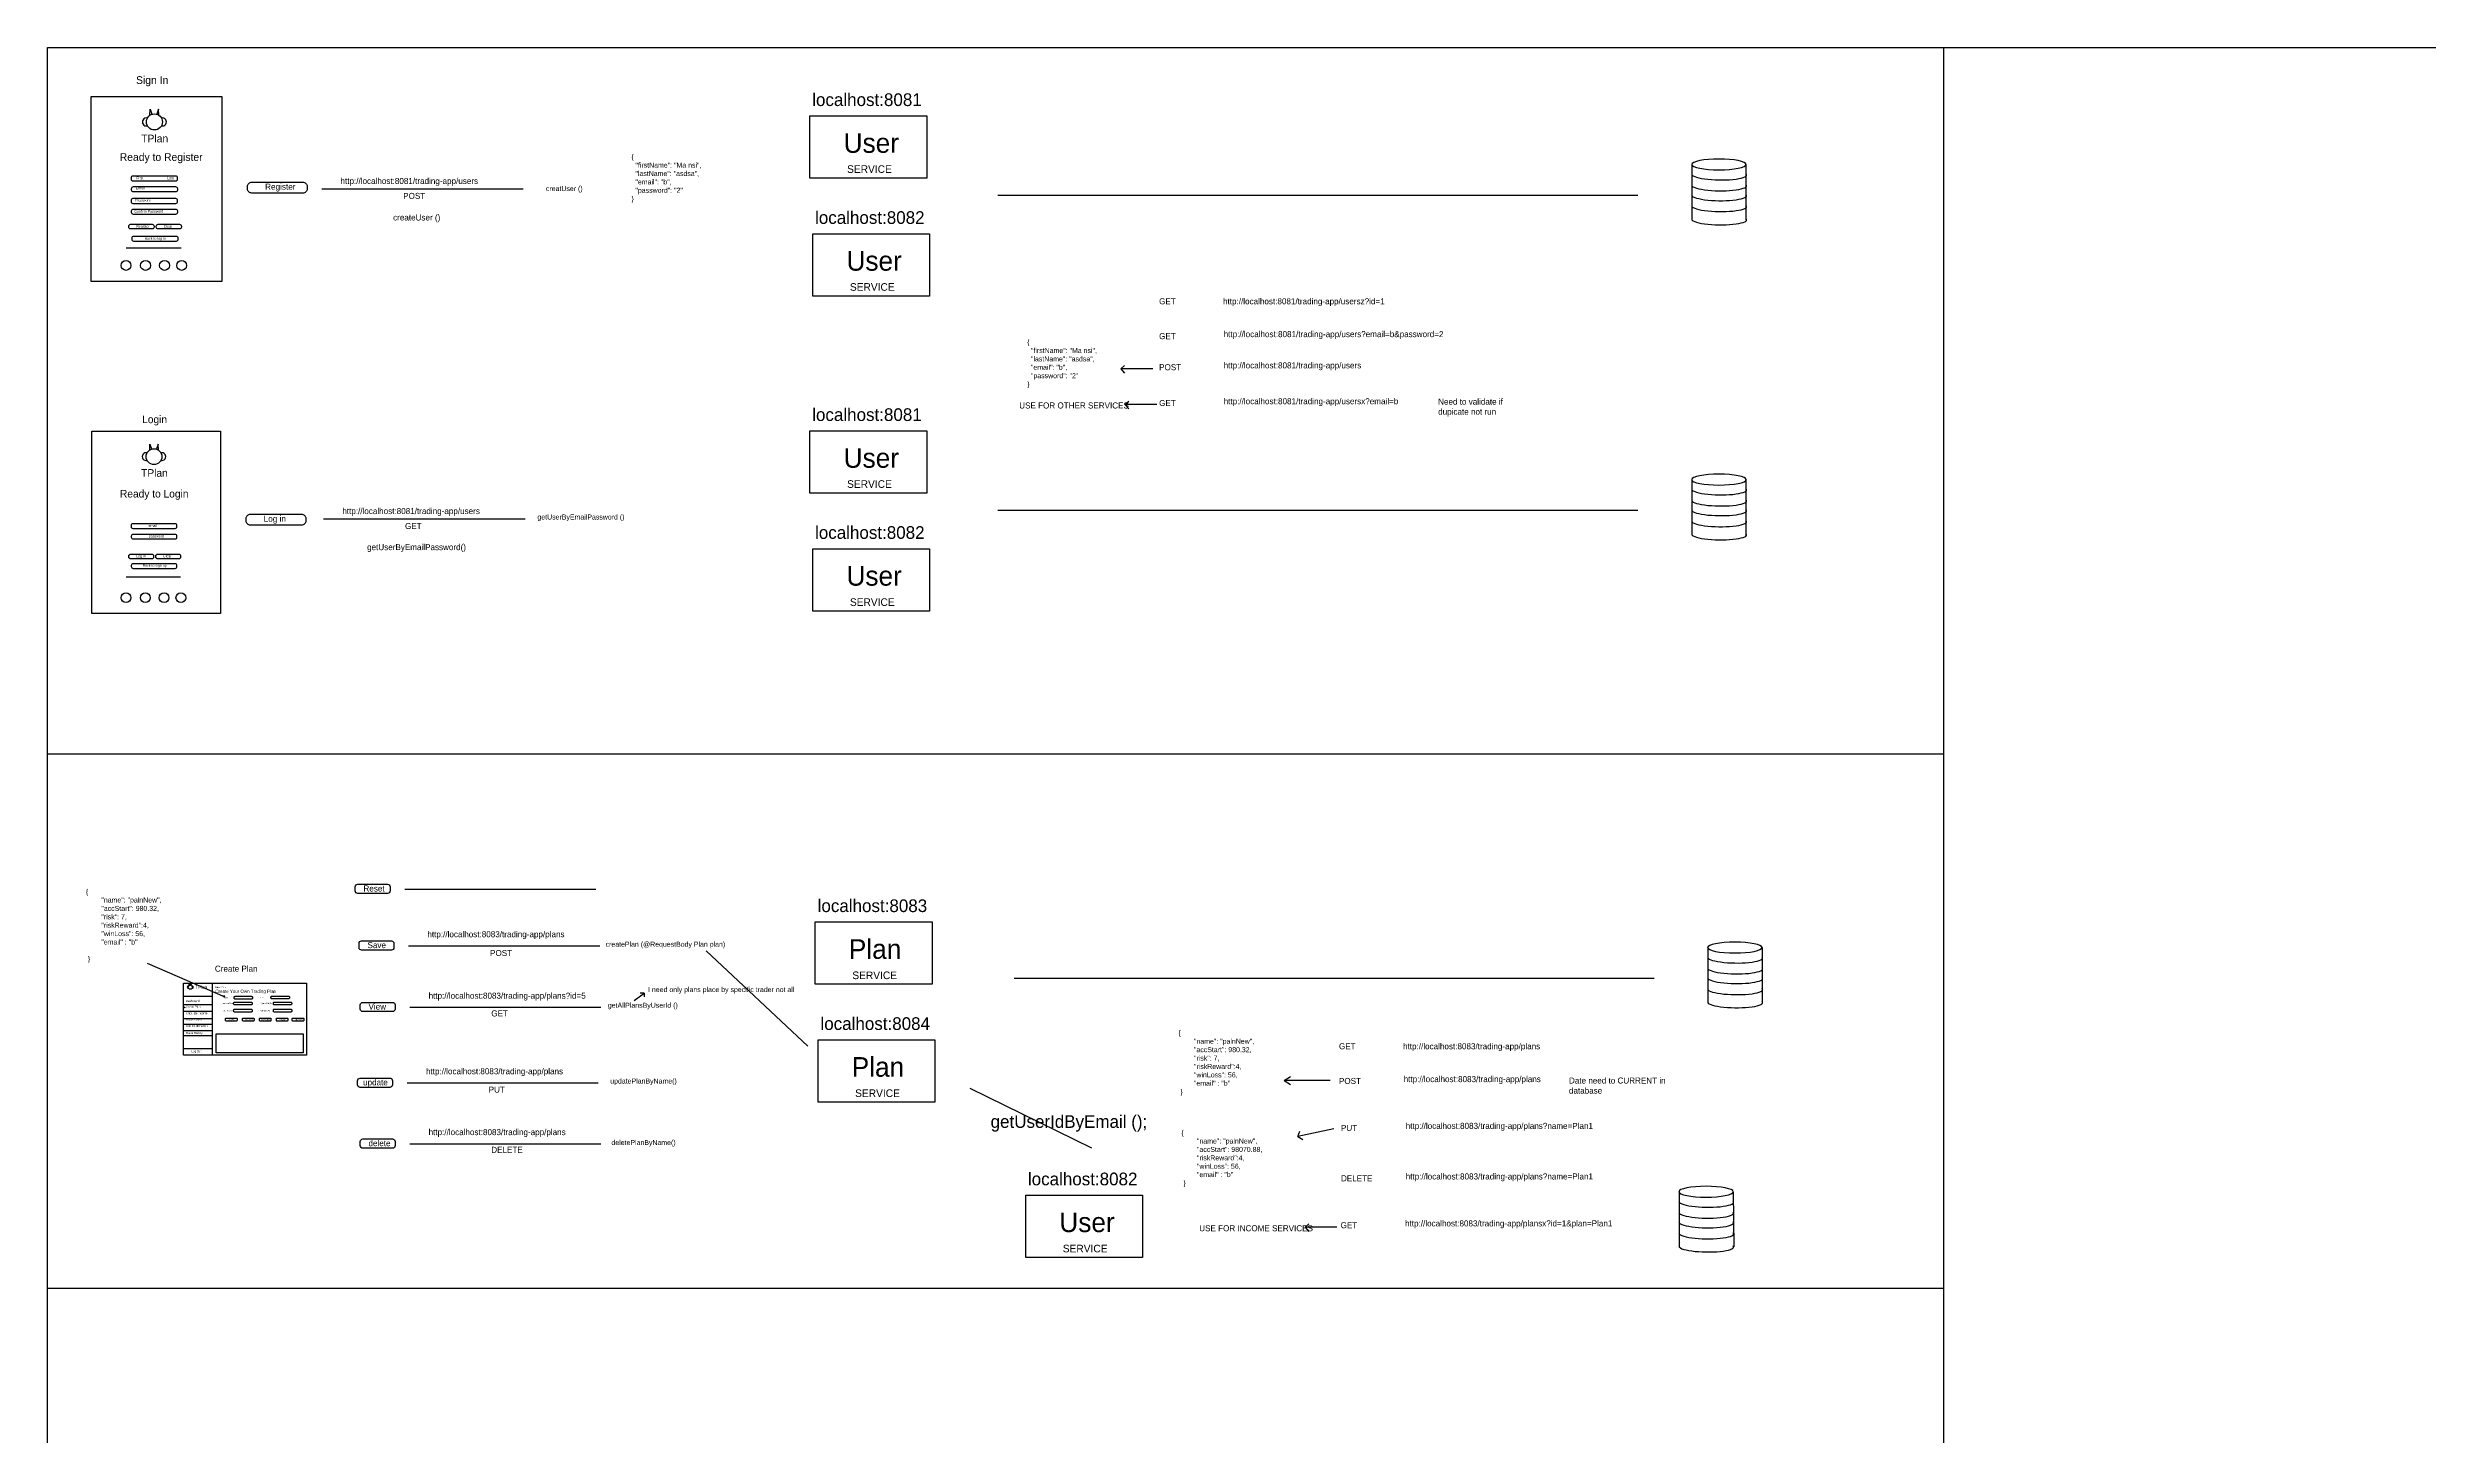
# Model space of a CAD drawing. Header units: inches. Extents: x 3671 to 106762, y 19230 to 49590.
# Drawn here: x 83142 to 94952, y 26117 to 33004 of the extents above; entities that cross this region are included whole.
import ezdxf

# ---------------------------------------------------------------- set-up
doc = ezdxf.new("R2010")
doc.units = ezdxf.units.IN
doc.header["$MEASUREMENT"] = 0
for name, color, linetype in [('Inner Lines', 251, 'Continuous'), ('lines', 100, 'Continuous'), ('Text', 7, 'Continuous')]:
    doc.layers.add(name, color=color, linetype=linetype)

msp = doc.modelspace()

# ---------------------------------------------------------------- linework, layer by layer
at = {"color": 255}
for p, q in [((92549, 19230), (92549, 33004)), ((84502, 32303), (85501, 32303)), ((88466, 31410), (88484, 31427)), ((88624, 31410), (88466, 31410)), ((88466, 31410), (88484, 31389)), ((88486, 31232), (88506, 31250)), ((88645, 31232), (88486, 31232)), ((88486, 31232), (88505, 31212)), ((84511, 30665), (85511, 30665)), ((83142, 29500), (92549, 29500)), ((86409, 28522), (86914, 28049)), ((83636, 28460), (84022, 28294)), ((84022, 28294), (84014, 28293)), ((84022, 28294), (84018, 28300)), ((89276, 27878), (89308, 27898)), ((89504, 27878), (89276, 27878)), ((89276, 27878), (89308, 27858)), ((88322, 27542), (87718, 27838)), ((89522, 27638), (89344, 27600)), ((89344, 27600), (89354, 27626)), ((89344, 27600), (89368, 27585)), ((89380, 27150), (89398, 27167)), ((89538, 27150), (89380, 27150)), ((89380, 27150), (89398, 27129)), ((83142, 26848), (92549, 26848))]:
    msp.add_line(p, q, dxfattribs=at)
for p, q in [((84914, 28828), (85862, 28828)), ((84933, 28547), (85881, 28547)), ((84939, 28242), (85887, 28242)), ((84926, 27866), (85874, 27866)), ((84939, 27564), (85887, 27564))]:
    msp.add_line(p, q)
at = {"color": 2}
for p, q in [((86052, 28275), (86101, 28312)), ((86101, 28312), (86082, 28312)), ((86101, 28312), (86101, 28294)), ((86101, 28294), (86101, 28294))]:
    msp.add_line(p, q, dxfattribs=at)
msp.add_lwpolyline([(83142, 33004), (106762, 33004), (106762, 19230), (83142, 19230)], close=True)
at = {"layer": 'Inner Lines'}
for p, q in [((83532, 32010), (83805, 32010)), ((83531, 30377), (83801, 30377))]:
    msp.add_line(p, q, dxfattribs=at)
for points in [[(83567, 32368), (83776, 32368, -0.414214), (83785, 32359), (83785, 32350, -0.414214), (83776, 32341), (83567, 32341, -0.414214), (83558, 32350), (83558, 32359, -0.414214)], [(83567, 32256), (83776, 32256, -0.414214), (83785, 32247), (83785, 32238, -0.414214), (83776, 32229), (83567, 32229, -0.414214), (83558, 32238), (83558, 32247, -0.414214)], [(83568, 32314), (83777, 32314, -0.414214), (83786, 32305), (83786, 32297, -0.414214), (83777, 32288), (83568, 32288, -0.414214), (83559, 32297), (83559, 32305, -0.414214)], [(84155, 32336), (84408, 32336, -0.414214), (84430, 32315), (84430, 32303, -0.414214), (84408, 32282), (84155, 32282, -0.414214), (84134, 32303), (84134, 32315, -0.414214)], [(83554, 32127), (83661, 32127, -0.414214), (83670, 32118), (83670, 32113, -0.414214), (83661, 32104), (83554, 32104, -0.414214), (83545, 32113), (83545, 32118, -0.414214)], [(83568, 32202), (83777, 32202, -0.414214), (83786, 32194), (83786, 32185, -0.414214), (83777, 32176), (83568, 32176, -0.414214), (83559, 32185), (83559, 32194, -0.414214)], [(83690, 32127), (83797, 32127, -0.414214), (83806, 32118), (83806, 32113, -0.414214), (83797, 32104), (83690, 32104, -0.414214), (83681, 32113), (83681, 32118, -0.414214)], [(83570, 32069), (83779, 32069, -0.414214), (83788, 32060), (83788, 32051, -0.414214), (83779, 32042), (83570, 32042, -0.414214), (83561, 32051), (83561, 32060, -0.414214)], [(83567, 30643), (83773, 30643, -0.414214), (83782, 30634), (83782, 30625, -0.414214), (83773, 30616), (83567, 30616, -0.414214), (83558, 30625), (83558, 30634, -0.414214)], [(83568, 30590), (83773, 30590, -0.414214), (83782, 30581), (83782, 30572, -0.414214), (83773, 30564), (83568, 30564, -0.414214), (83559, 30572), (83559, 30581, -0.414214)], [(84148, 30689), (84401, 30689, -0.414214), (84423, 30667), (84423, 30655, -0.414214), (84401, 30634), (84148, 30634, -0.414214), (84127, 30655), (84127, 30667, -0.414214)], [(83554, 30490), (83659, 30490, -0.414214), (83668, 30481), (83668, 30476, -0.414214), (83659, 30467), (83554, 30467, -0.414214), (83545, 30476), (83545, 30481, -0.414214)], [(83688, 30490), (83793, 30490, -0.414214), (83802, 30481), (83802, 30476, -0.414214), (83793, 30467), (83688, 30467, -0.414214), (83679, 30476), (83679, 30481, -0.414214)], [(83568, 30444), (83773, 30444, -0.414214), (83782, 30436), (83782, 30427, -0.414214), (83773, 30418), (83568, 30418, -0.414214), (83559, 30427), (83559, 30436, -0.414214)], [(84070, 28267), (84152, 28267, -0.414214), (84157, 28262), (84157, 28258, -0.414214), (84152, 28253), (84070, 28253, -0.414214), (84065, 28258), (84065, 28262, -0.414214)], [(84070, 28232), (84152, 28232, -0.414214), (84157, 28227), (84157, 28223, -0.414214), (84152, 28218), (84070, 28218, -0.414214), (84065, 28223), (84065, 28227, -0.414214)], [(84072, 28296), (84154, 28296, -0.414214), (84159, 28291), (84159, 28287, -0.414214), (84154, 28282), (84072, 28282, -0.414214), (84067, 28287), (84067, 28291, -0.414214)], [(84255, 28297), (84337, 28297, -0.414214), (84342, 28292), (84342, 28288, -0.414214), (84337, 28283), (84255, 28283, -0.414214), (84250, 28288), (84250, 28292, -0.414214)], [(84267, 28267), (84348, 28267, -0.414214), (84353, 28262), (84353, 28258, -0.414214), (84348, 28253), (84267, 28253, -0.414214), (84262, 28258), (84262, 28262, -0.414214)], [(84267, 28232), (84349, 28232, -0.414214), (84354, 28227), (84354, 28223, -0.414214), (84349, 28218), (84267, 28218, -0.414214), (84262, 28223), (84262, 28227, -0.414214)]]:
    msp.add_lwpolyline(points, format="xyb", close=True, dxfattribs=at)
msp.add_lwpolyline([(83978, 28110), (84409, 28110), (84409, 28015), (83978, 28015)], close=True, dxfattribs=at)
at = {"layer": 'Inner Lines', "color": 6}
msp.add_circle((83821, 28241), 1.51, dxfattribs=at)
at = {"layer": 'lines', "color": 6}
for p, q in [((91298, 32424), (91298, 32149)), ((91567, 32424), (91567, 32149)), ((91298, 30860), (91298, 30586)), ((91567, 30860), (91567, 30586)), ((91378, 28538), (91378, 28263)), ((91647, 28538), (91647, 28264)), ((91236, 27330), (91236, 27055)), ((91504, 27326), (91506, 27052))]:
    msp.add_line(p, q, dxfattribs=at)
at = {"layer": 'lines', "color": 0}
for p, q in [((87856, 32272), (91031, 32272)), ((87856, 30709), (91031, 30709)), ((87936, 28386), (91111, 28386))]:
    msp.add_line(p, q, dxfattribs=at)
at = {"layer": 'lines'}
for p, q in [((83816, 28361), (84426, 28361)), ((83816, 28004), (83816, 28361)), ((83959, 28361), (83959, 28004)), ((84426, 28361), (84426, 28004)), ((83816, 28296), (83959, 28296)), ((83816, 28256), (83959, 28256)), ((83816, 28223), (83959, 28223)), ((83816, 28185), (83959, 28185)), ((83816, 28158), (83959, 28158)), ((83816, 28126), (83959, 28126)), ((83816, 28101), (83959, 28101)), ((83816, 28037), (83959, 28037)), ((84426, 28004), (83816, 28004))]:
    msp.add_line(p, q, dxfattribs=at)
for points in [[(83358, 32762), (84006, 32762), (84006, 31844), (83358, 31844)], [(83361, 31100), (83999, 31100), (83999, 30196), (83361, 30196)]]:
    msp.add_lwpolyline(points, close=True, dxfattribs=at)
at = {"layer": 'lines', "color": 1}
for points in [[(86924, 32665), (87503, 32665), (87503, 32356), (86924, 32356)], [(86938, 32080), (87517, 32080), (87517, 31771), (86938, 31771)], [(86924, 31102), (87503, 31102), (87503, 30793), (86924, 30793)], [(86938, 30517), (87517, 30517), (87517, 30208), (86938, 30208)], [(86950, 28665), (87530, 28665), (87530, 28356), (86950, 28356)], [(86964, 28080), (87544, 28080), (87544, 27771), (86964, 27771)], [(87994, 27309), (88573, 27309), (88573, 27000), (87994, 27000)]]:
    msp.add_lwpolyline(points, close=True, dxfattribs=at)
at = {"layer": 'lines', "color": 6}
for points in [[(84681, 28852), (84828, 28852, -0.414214), (84841, 28840), (84841, 28819, -0.414214), (84828, 28806), (84681, 28806, -0.414214), (84668, 28819), (84668, 28840, -0.414214)], [(84700, 28571), (84848, 28571, -0.414214), (84860, 28558), (84860, 28537, -0.414214), (84848, 28525), (84700, 28525, -0.414214), (84687, 28537), (84687, 28558, -0.414214)], [(84706, 28266), (84853, 28266, -0.414214), (84866, 28253), (84866, 28232, -0.414214), (84853, 28220), (84706, 28220, -0.414214), (84693, 28232), (84693, 28253, -0.414214)], [(84029, 28188), (84078, 28188, -0.414214), (84082, 28184), (84082, 28177, -0.414214), (84078, 28173), (84029, 28173, -0.414214), (84025, 28177), (84025, 28184, -0.414214)], [(84113, 28188), (84162, 28188, -0.414214), (84166, 28184), (84166, 28177, -0.414214), (84162, 28173), (84113, 28173, -0.414214), (84109, 28177), (84109, 28184, -0.414214)], [(84197, 28188), (84246, 28188, -0.414214), (84250, 28184), (84250, 28177, -0.414214), (84246, 28173), (84197, 28173, -0.414214), (84193, 28177), (84193, 28184, -0.414214)], [(84281, 28188), (84330, 28188, -0.414214), (84334, 28184), (84334, 28177, -0.414214), (84330, 28173), (84281, 28173, -0.414214), (84277, 28177), (84277, 28184, -0.414214)], [(84359, 28188), (84409, 28188, -0.414214), (84413, 28184), (84413, 28177, -0.414214), (84409, 28173), (84359, 28173, -0.414214), (84355, 28177), (84355, 28184, -0.414214)], [(84692, 27890), (84840, 27890, -0.414214), (84853, 27877), (84853, 27857, -0.414214), (84840, 27844), (84692, 27844, -0.414214), (84680, 27857), (84680, 27877, -0.414214)], [(84706, 27588), (84853, 27588, -0.414214), (84866, 27575), (84866, 27555, -0.414214), (84853, 27542), (84706, 27542, -0.414214), (84693, 27555), (84693, 27575, -0.414214)]]:
    msp.add_lwpolyline(points, format="xyb", close=True, dxfattribs=at)
at = {"layer": 'lines', "color": 40}
for centre, radius in [((83672, 32635), 39.9), ((83670, 30974), 39.3), ((83850, 28341), 9.89)]:
    msp.add_circle(centre, radius, dxfattribs=at)
at = {"layer": 'lines'}
for centre, radius in [((83531, 31923), 24.6), ((83628, 31923), 24.6), ((83722, 31923), 24.6), ((83807, 31923), 24.6), ((83531, 30274), 24.2), ((83627, 30274), 24.2), ((83720, 30274), 24.2), ((83803, 30274), 24.2)]:
    msp.add_circle(centre, radius, dxfattribs=at)
at = {"layer": 'lines', "color": 6, "extrusion": (0, 0, -1)}
for centre in [(91433, 32424), (91433, 30860), (91512, 28538), (91369, 27326)]:
    msp.add_ellipse(centre, major_axis=(135, 0), ratio=0.200024, dxfattribs=at)
at = {"layer": 'lines', "color": 6}
for centre in [(91434, 32374), (91434, 32320), (91434, 32271), (91434, 32217), (91434, 32151), (91434, 30811), (91434, 30756), (91434, 30708), (91434, 30653), (91434, 30588), (91513, 28488), (91513, 28434), (91513, 28386), (91513, 28331), (91513, 28266), (91370, 27276), (91370, 27222), (91370, 27174), (91370, 27119), (91370, 27054)]:
    msp.add_ellipse(centre, major_axis=(-136, 2), ratio=0.19691, start_param=0.067539, end_param=3.327393, dxfattribs=at)
at = {"layer": 'Text'}
for p, q in [((83650, 32668), (83651, 32698)), ((83651, 32698), (83659, 32673)), ((83692, 32698), (83684, 32673)), ((83694, 32668), (83692, 32698)), ((83649, 31007), (83650, 31036)), ((83650, 31036), (83658, 31012)), ((83690, 31036), (83682, 31012)), ((83692, 31007), (83690, 31036)), ((83845, 28350), (83845, 28357)), ((83845, 28357), (83847, 28351)), ((83855, 28357), (83853, 28351)), ((83855, 28350), (83855, 28357))]:
    msp.add_line(p, q, dxfattribs=at)
for centre, radius, start, end in [((83632, 32635), 19.8, 75.6803, 284.3197), ((83712, 32635), 19.8, 255.6803, 104.3197), ((83631, 30974), 19.4, 75.6803, 284.3197), ((83709, 30974), 19.4, 255.6803, 104.3197), ((83840, 28341), 4.89, 75.6803, 284.3197), ((83860, 28341), 4.89, 255.6803, 104.3197)]:
    msp.add_arc(centre, radius, start, end, dxfattribs=at)

# ---------------------------------------------------------------- texts
at = {"layer": 'Text', "color": 1, "attachment_point": 1}
for s, insert, char_height, width in [('{\\fTw Cen MT|b0|i0|c0|p34;Sign In}', (83581, 32862), 38.4, 401.59), ('{\\fTw Cen MT|b0|i0|c0|p34;\\C2;localhost:8081}', (86935, 32777), 63, 811.89), ('{\\fTw Cen MT|b0|i0|c0|p34;\\C4;User}', (87091, 32579), 97.2, 487.14), ('{\\fJetBrains Mono|b0|i0|c0|p48;\\H0.8333x;\\C3;\\{^J  "firstName": "Ma nsi",^J  "lastName": "asdsa",^J  "email": "b",^J  "password": "2"^J\\}}', (86039, 32475), 30, 1084.54), ('{\\fTw Cen MT|b0|i0|c0|p34;SERVICE}', (87108, 32420), 37.8, 487.14), ('{\\fTw Cen MT|b0|i0|c0|p34;\\C31;http://localhost:8081/trading-app/users}', (84595, 32357), 30, 313.74), ('{\\fTw Cen MT|b0|i0|c0|p34;\\C150;POST}', (84906, 32283), 30, 313.74), ('{\\fJetBrains Mono|b0|i0|c0|p48;\\H0.8333x;\\C3;creatUser ()}', (85614, 32317), 30, 1074.82), ('{\\fTw Cen MT|b0|i0|c0|p34;\\C4;createUser ()}', (84856, 32176), 30, 313.74), ('{\\fTw Cen MT|b0|i0|c0|p34;\\C2;localhost:8082}', (86949, 32192), 63, 811.89), ('{\\fTw Cen MT|b0|i0|c0|p34;\\C4;User}', (87105, 31994), 97.2, 487.14), ('{\\fTw Cen MT|b0|i0|c0|p34;SERVICE}', (87122, 31835), 37.8, 487.14), ('{\\fTw Cen MT|b0|i0|c0|p34;GET}', (88656, 31760), 30, 313.74), ('{\\fTw Cen MT|b0|i0|c0|p34;\\C31;http://localhost:8081/trading-app/\\C4;usersz\\C31;?id=1}', (88973, 31760), 30, 313.74), ('{\\fJetBrains Mono|b0|i0|c0|p48;\\H0.8333x;\\C3;\\{^J  "firstName": "Ma nsi",^J  "lastName": "asdsa",^J  "email": "b",^J  "password": "2"^J\\}}', (88001, 31555), 30, 1084.54), ('{\\fTw Cen MT|b0|i0|c0|p34;GET}', (88656, 31587), 30, 313.74), ('{\\fTw Cen MT|b0|i0|c0|p34;\\C31;http://localhost:8081/trading-app/\\C4;users\\C31;?email=b&password=2}', (88976, 31597), 30, 1283.46), ('{\\fTw Cen MT|b0|i0|c0|p34;POST}', (88656, 31433), 30, 313.74), ('{\\fTw Cen MT|b0|i0|c0|p34;\\C31;http://localhost:8081/trading-app/users}', (88976, 31442), 30, 1283.46), ('{\\fTw Cen MT|b0|i0|c0|p34; Login}', (83597, 31178), 37.78, 395.15), ('{\\fTw Cen MT|b0|i0|c0|p34;\\C2;localhost:8081}', (86935, 31214), 63, 811.89), ('{\\fTw Cen MT|b0|i0|c0|p34;\\C5;USE FOR OTHER SERVICES}', (87962, 31243), 30, 597.5), ('{\\fTw Cen MT|b0|i0|c0|p34;GET}', (88656, 31255), 30, 313.74), ('{\\fTw Cen MT|b0|i0|c0|p34;\\C31;http://localhost:8081/trading-app/usersx?email=b}', (88976, 31264), 30, 1283.46), ('\\pt540;{\\fTw Cen MT|b0|i0|c0|p34;Need to validate if \\Pdupicate not run}', (90040, 31262), 30, 597.5), ('{\\fTw Cen MT|b0|i0|c0|p34;\\C4;User}', (87091, 31016), 97.2, 487.14), ('{\\fTw Cen MT|b0|i0|c0|p34;SERVICE}', (87108, 30857), 37.8, 487.14), ('{\\fTw Cen MT|b0|i0|c0|p34;\\C31;http://localhost:8081/trading-app/users}', (84604, 30719), 30, 313.74), ('{\\fTw Cen MT|b0|i0|c0|p34;\\C150;GET}', (84915, 30645), 30, 313.74), ('{\\fJetBrains Mono|b0|i0|c0|p48;\\H0.8333x;\\C3;getUserByEmailPassword ()}', (85572, 30687), 30, 1074.82), ('{\\fTw Cen MT|b0|i0|c0|p34;\\C2;localhost:8082}', (86949, 30629), 63, 811.89), ('{\\fTw Cen MT|b0|i0|c0|p34;\\C4;getUserByEmailPassword()}', (84727, 30540), 30, 313.74), ('{\\fTw Cen MT|b0|i0|c0|p34;\\C4;User}', (87105, 30431), 97.2, 487.14), ('{\\fTw Cen MT|b0|i0|c0|p34;SERVICE}', (87122, 30271), 37.8, 487.14), ('{\\fJetBrains Mono|b0|i0|c0|p48;\\H0.8333x;\\C3;\\{\\P        "name": "palnNew",\\P        "accStart": 980.32,\\P        "risk": 7,\\P        "riskReward":4,\\P        "winLoss": 56,\\P        "email" : "b"\\P   \\P \\}}', (83332, 28828), 30, 1084.54), ('{\\fTw Cen MT|b0|i0|c0|p34;\\C2;localhost:8083}', (86962, 28777), 63, 811.89), ('{\\fTw Cen MT|b0|i0|c0|p34;\\C31;http://localhost:8083/trading-app/plans}', (85026, 28619), 30, 313.74), ('{\\fTw Cen MT|b0|i0|c0|p34;\\C4;Plan}', (87117, 28579), 97.2, 487.14), ('{\\fTw Cen MT|b0|i0|c0|p34;\\C150;POST}', (85337, 28526), 30, 313.74), ('{\\fJetBrains Mono|b0|i0|c0|p48;\\H0.8333x;\\C3;createPlan (@RequestBody Plan plan)}', (85910, 28567), 30, 1074.82), ('{\\fTw Cen MT|b0|i0|c0|p34;Create Plan}', (83972, 28448), 30, 313.74), ('{\\fTw Cen MT|b0|i0|c0|p34;SERVICE}', (87134, 28419), 37.8, 487.14), ('{\\fTw Cen MT|b0|i0|c0|p34;\\C31;http://localhost:8083/trading-app/plans?id=5}', (85032, 28314), 30, 313.74), ('{\\fTw Cen MT|b0|i0|c0|p34;\\C150;GET}', (85343, 28226), 30, 313.74), ('{\\fJetBrains Mono|b0|i0|c0|p48;\\H0.8333x;\\C3;getAllPlansByUserId ()}', (85921, 28264), 30, 944.73), ('{\\fJetBrains Mono|b0|i0|c0|p48;\\H0.8333x;\\C151;I need only plans place by specific trader not all}', (86121, 28342), 30, 1074.82), ('{\\fTw Cen MT|b0|i0|c0|p34;\\C2;localhost:8084}', (86976, 28192), 63, 811.89), ('{\\fJetBrains Mono|b0|i0|c0|p48;\\H0.8333x;\\C3;\\{\\P        "name": "palnNew",\\P        "accStart": 980.32,\\P        "risk": 7,\\P        "riskReward":4,\\P        "winLoss": 56,\\P        "email" : "b"\\P \\}}', (88752, 28127), 30, 1084.54), ('{\\fTw Cen MT|b0|i0|c0|p34;\\C4;Plan}', (87131, 27994), 97.2, 487.14), ('{\\fTw Cen MT|b0|i0|c0|p34;GET}', (89548, 28063), 30, 313.74), ('{\\fTw Cen MT|b0|i0|c0|p34;\\C31;http://localhost:8083/trading-app/\\C4;plans}', (89866, 28063), 30, 313.74), ('{\\fTw Cen MT|b0|i0|c0|p34;\\C31;http://localhost:8083/trading-app/plans}', (85019, 27939), 30, 313.74), ('{\\fJetBrains Mono|b0|i0|c0|p48;\\H0.8333x;\\C3;updatePlanByName()}', (85933, 27888), 30, 1151.26), ('{\\fTw Cen MT|b0|i0|c0|p34;POST}', (89548, 27891), 30, 313.74), ('{\\fTw Cen MT|b0|i0|c0|p34;\\C31;http://localhost:8083/trading-app/\\C4;plans}', (89869, 27900), 30, 1283.46), ('\\pt540;{\\fTw Cen MT|b0|i0|c0|p34;Date need to CURRENT in database}', (90689, 27893), 30, 597.5), ('{\\fTw Cen MT|b0|i0|c0|p34;\\C150;PUT}', (85330, 27848), 30, 313.74), ('{\\fTw Cen MT|b0|i0|c0|p34;SERVICE}', (87148, 27834), 37.8, 487.14), ('{\\fTw Cen MT|b0|i0|c0|p34;\\C31;http://localhost:8083/trading-app/plans}', (85032, 27637), 30, 313.74), ('{\\fTw Cen MT|b0|i0|c0|p34;\\C2;getUserIdByEmail ();}', (87820, 27706), 63, 811.89), ('{\\fTw Cen MT|b0|i0|c0|p34;PUT}', (89558, 27658), 30, 313.74), ('{\\fTw Cen MT|b0|i0|c0|p34;\\C31;http://localhost:8083/trading-app/\\C4;plans\\C31;?name=Plan1}', (89879, 27668), 30, 1283.46), ('{\\fTw Cen MT|b0|i0|c0|p34;\\C150;DELETE}', (85343, 27549), 30, 313.74), ('{\\fJetBrains Mono|b0|i0|c0|p48;\\H0.8333x;\\C3;deletePlanByName()}', (85939, 27583), 30, 1151.26), ('{\\fJetBrains Mono|b0|i0|c0|p48;\\H0.8333x;\\C3;\\{\\P        "name": "palnNew",\\P        "accStart": 98070.88,\\P        "riskReward":4,\\P        "winLoss": 56,\\P        "email" : "b"\\P \\}}', (88767, 27632), 30, 1084.54), ('{\\fTw Cen MT|b0|i0|c0|p34;\\C2;localhost:8082}', (88005, 27421), 63, 811.89), ('{\\fTw Cen MT|b0|i0|c0|p34;DELETE}', (89558, 27408), 30, 313.74), ('{\\fTw Cen MT|b0|i0|c0|p34;\\C31;http://localhost:8083/trading-app/\\C4;plans\\C31;?name=Plan1}', (89879, 27417), 30, 1283.46), ('{\\fTw Cen MT|b0|i0|c0|p34;\\C4;User}', (88161, 27223), 97.2, 487.14), ('{\\fTw Cen MT|b0|i0|c0|p34;GET}', (89556, 27175), 30, 313.74), ('{\\fTw Cen MT|b0|i0|c0|p34;\\C31;http://localhost:8083/trading-app/plansx?id=1&plan=Plan1}', (89876, 27184), 30, 1283.46), ('{\\fTw Cen MT|b0|i0|c0|p34;SERVICE}', (88178, 27063), 37.8, 487.14), ('{\\fTw Cen MT|b0|i0|c0|p34;\\C5;USE FOR INCOME SERVICES}', (88855, 27160), 30, 597.5)]:
    msp.add_mtext(s, dxfattribs=dict(at, insert=insert, char_height=char_height, width=width))
at = {"layer": 'Text', "attachment_point": 1}
for s, insert, char_height, width in [('{\\fTw Cen MT|b0|i0|c0|p34;Ready to Register}', (83500, 32480), 38.4, 560.12), ('{\\fTw Cen MT|b0|i0|c0|p34;\\C40; T\\C256;Plan}', (83592, 32572), 38.4, 401.59), ('{\\fTw Cen MT|b0|i0|c0|p34;First}', (83582, 32363), 12.8, 401.59), ('{\\fTw Cen MT|b0|i0|c0|p34;Last}', (83735, 32363), 12.8, 401.59), ('{\\fTw Cen MT|b0|i0|c0|p34;Password}', (83576, 32253), 12.8, 401.59), ('{\\fTw Cen MT|b0|i0|c0|p34;Email}', (83579, 32313), 12.8, 401.59), ('{\\fTw Cen MT|b0|i0|c0|p34;Register}', (84221, 32329), 30.32, 951.24), ('{\\fTw Cen MT|b0|i0|c0|p34;Confirm Password}', (83572, 32198), 12.8, 401.59), ('{\\fTw Cen MT|b0|i0|c0|p34;Register}', (83582, 32123), 12.8, 401.59), ('{\\fTw Cen MT|b0|i0|c0|p34;Clear}', (83718, 32123), 12.8, 401.59), ('{\\fTw Cen MT|b0|i0|c0|p34;Back to log in}', (83623, 32063), 12.8, 401.59), ('{\\fTw Cen MT|b0|i0|c0|p34;\\C40; T\\C256;Plan}', (83592, 30912), 37.78, 395.15), ('{\\fTw Cen MT|b0|i0|c0|p34;Ready to Login}', (83501, 30809), 37.78, 395.15), ('{\\fTw Cen MT|b0|i0|c0|p34;email}', (83643, 30638), 12.59, 395.15), ('{\\fTw Cen MT|b0|i0|c0|p34;Log in}', (84214, 30681), 30.32, 951.24), ('{\\fTw Cen MT|b0|i0|c0|p34;Log in}', (83581, 30487), 12.59, 395.15), ('{\\fTw Cen MT|b0|i0|c0|p34;password}', (83644, 30586), 12.59, 395.15), ('{\\fTw Cen MT|b0|i0|c0|p34;Clear}', (83715, 30487), 12.59, 395.15), ('{\\fTw Cen MT|b0|i0|c0|p34;Back to sign up}', (83614, 30440), 12.59, 395.15), ('{\\fTw Cen MT|b0|i0|c0|p34;Reset}', (84709, 28846), 30, 941.22), ('{\\fTw Cen MT|b0|i0|c0|p34;Save}', (84729, 28565), 30, 941.22), ('{\\fTw Cen MT|b0|i0|c0|p34;\\C40; \\C7;T\\C40;Plan}', (83870, 28350), 15.94, 263.13), ('{\\fTw Cen MT|b0|i0|c0|p34;Dashboard}', (83828, 28278), 10, 313.74), ('{\\fTw Cen MT|b0|i0|c0|p34;Create Plan }', (83828, 28249), 10, 313.74), ('{\\fTw Cen MT|b0|i0|c0|p34;Follow & Earn,}', (83974, 28343), 6, 313.74), ('{\\fTw Cen MT|b0|i0|c0|p34;Create Your Own Trading\\C0; Plan\\C40; }', (83974, 28329), 15.94, 313.74), ('{\\fTw Cen MT|b0|i0|c0|p34;Account Start :}', (84011, 28264), 6, 313.74), ('{\\fTw Cen MT|b0|i0|c0|p34;Risk Reward :}', (84011, 28228), 6, 313.74), ('{\\fTw Cen MT|b0|i0|c0|p34;Email:}', (84013, 28292), 6, 313.74), ('{\\fTw Cen MT|b0|i0|c0|p34;Name:}', (84196, 28293), 6, 313.74), ('{\\fTw Cen MT|b0|i0|c0|p34;Typical Risk(%) :}', (84198, 28264), 6, 313.74), ('{\\fTw Cen MT|b0|i0|c0|p34;Win/loss (%) :}', (84199, 28228), 6, 313.74), ('{\\fTw Cen MT|b0|i0|c0|p34;View}', (84734, 28260), 30, 941.22), ('{\\fTw Cen MT|b0|i0|c0|p34;Track Trades}', (83828, 28186), 10, 313.74), ('{\\fTw Cen MT|b0|i0|c0|p34;Tick Confirmation}', (83828, 28154), 10, 313.74), ('{\\fTw Cen MT|b0|i0|c0|p34;Trade History}', (83828, 28119), 10, 313.74), ('{\\fTw Cen MT|b0|i0|c0|p34;Calculate Income}', (83828, 28217), 10, 313.74), ('{\\fTw Cen MT|b0|i0|c0|p34;Save}', (84039, 28186), 10, 313.74), ('{\\fTw Cen MT|b0|i0|c0|p34;Reset}', (84123, 28186), 10, 313.74), ('{\\fTw Cen MT|b0|i0|c0|p34;update}', (84202, 28186), 10, 313.74), ('{\\fTw Cen MT|b0|i0|c0|p34;View}', (84291, 28186), 10, 313.74), ('{\\fTw Cen MT|b0|i0|c0|p34;delete}', (84369, 28186), 10, 313.74), ('{\\fTw Cen MT|b0|i0|c0|p34;Log Out}', (83856, 28028), 10, 313.74), ('{\\fTw Cen MT|b0|i0|c0|p34;update}', (84707, 27884), 30, 941.22), ('{\\fTw Cen MT|b0|i0|c0|p34;delete}', (84734, 27582), 30, 941.22)]:
    msp.add_mtext(s, dxfattribs=dict(at, insert=insert, char_height=char_height, width=width))

doc.saveas('drawing.dxf')
